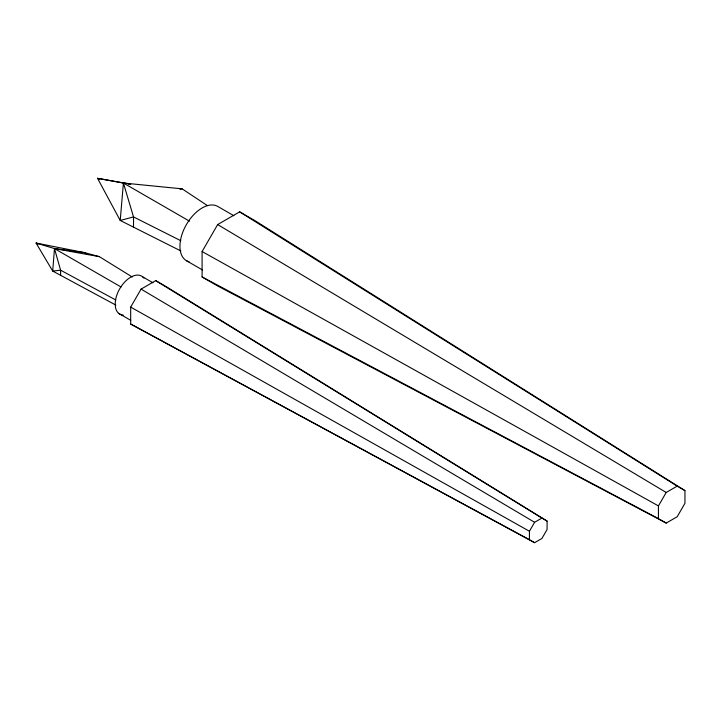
<?xml version="1.0" encoding="UTF-8"?>
<svg xmlns="http://www.w3.org/2000/svg" width="721" height="721" viewBox="0 0 721 721"><rect width="100%" height="100%" fill="white"/><g stroke="black" fill="none" stroke-linecap="round" stroke-linejoin="round"><path stroke-width="1.08" d="M130.681 307.092L141.064 289.112L155.736 280.631L166.118 286.625L547.086 521.058L547.086 529.502L541.913 538.47L534.603 542.688L130.681 324.044L130.681 307.092L529.43 531.26L529.43 539.705L534.603 542.688M202.087 251.539L217.661 224.564L239.678 211.857L255.252 220.842L684.95 490.613L684.95 503.294L677.181 516.75L666.195 523.086L217.661 285.958L202.087 276.963L202.087 251.539L658.435 505.917L658.435 518.606L666.195 523.086M529.43 531.26L534.603 522.301L541.913 518.075L547.086 521.058M658.435 505.917L666.195 492.47L677.181 486.125L684.95 490.613M180.025 189.317L182.134 188.848L207.432 205.611M182.134 188.848L123.408 183.017L97.533 178.312L120.218 220.464L180.827 250.953M125.598 183.404L123.408 183.017L120.218 220.464L133.52 216.922L180.827 240.724M127.797 183.801L129.987 184.188M126.301 183.467L97.533 178.312L99.453 179.412M128.509 183.864L130.726 184.261M132.276 277.008L99.345 256.649L54.481 248.574L36.05 243.031L52.705 271.06L115.874 305.109M99.345 256.649L84.609 252.647L36.05 243.031L37.97 244.131M202.087 276.963L658.435 518.606M115.874 300.026L60.6 270.204L52.705 271.06L54.481 248.574L84.609 252.647L87.367 254.351M130.681 324.044L529.43 539.705M233.892 215.75L217.751 206.431A31.327 18.088 -60 0 0 185.243 226.673A31.327 18.088 -60 0 0 189.073 261.768M189.461 221.149L123.408 183.017L133.52 216.922L133.52 227.151M186.424 260.687L202.565 270.005M142.731 276.873L152.987 282.803M121.038 286.994L54.481 248.574L60.6 270.204L60.6 275.314M118.632 313.329L130.753 320.331M141.064 289.112L534.603 522.301M217.661 224.564L666.195 492.47M155.736 280.631L541.913 518.075M239.678 211.857L677.181 486.125M143.894 278.117A21.927 12.663 -60 0 0 127.256 279.622A21.927 12.663 -60 0 0 115.261 302.144L115.369 306.749A21.927 12.663 -60 0 0 123.282 315.113"/></g></svg>
